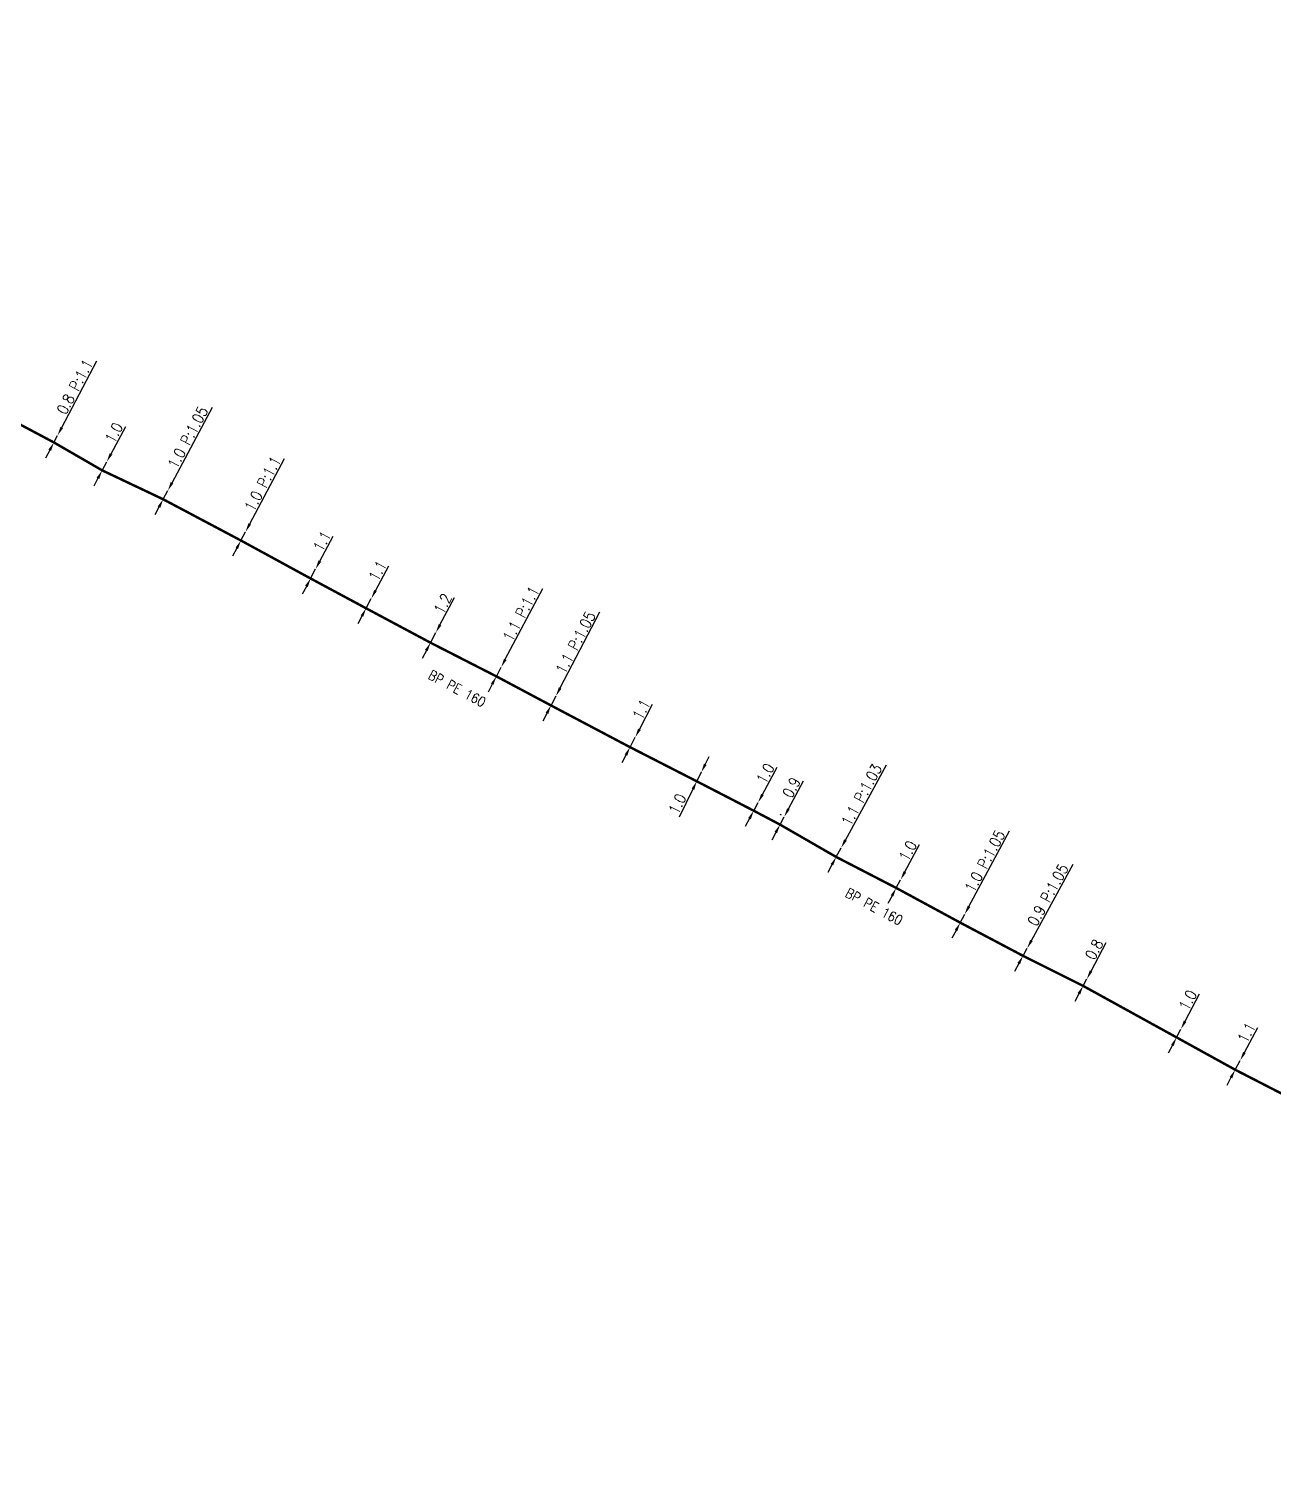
# Model space of a CAD drawing. Header units: millimetres. Extents: x 183997 to 185000, y 127999 to 129007.
# Drawn here: x 184254.8 to 184380.9, y 128102.6 to 128248 of the extents above; entities that cross this region are included whole.
import ezdxf
from ezdxf.enums import TextEntityAlignment as Align

# ---------------------------------------------------------------- set-up
doc = ezdxf.new("R2010")
doc.units = ezdxf.units.MM
doc.header["$PDMODE"] = 34
doc.linetypes.add('L_25_PE', pattern=[2000, 1000, 1000])
doc.layers.get('DEFPOINTS').update_dxf_attribs({"linetype": 'CONTINUOUS'})
doc.layers.add('L_150', color=1, linetype='CONTINUOUS')
doc.styles.get("Standard").update_dxf_attribs({"font": 'romans.shx', "width": 0.85})
doc.dimstyles.get("Standard").update_dxf_attribs({"dimtxt": 1.5, "dimasz": 1.2, "dimexe": 0.625, "dimexo": 0.625, "dimgap": 0.25, "dimtad": 1, "dimdec": 1, "dimzin": 0, "dimdsep": 46, "dimtxsty": 'Standard', "dimcen": -0.5, "dimadec": 0, "dimazin": 0, "dimtfac": 1, "dimtdec": 1, "dimtmove": 0, "dimatfit": 3, "dimfxl": 0, "dimtolj": 1, "dimtzin": 0, "dimarcsym": 0})

# ---------------------------------------------------------------- blocks, each defined once
blk = doc.blocks.new('*D145')
at = {"layer": 'DEFPOINTS', "color": 0, "linetype": 'Continuous', "transparency": 16777216}
for p in [(184362.03, 128151.65), (184362.03, 128151.65), (184361.65, 128150.95)]:
    blk.add_point(p, dxfattribs=at)
at = {"layer": 'L_150', "color": 0, "linetype": 'Continuous', "lineweight": -2, "transparency": 16777216}
for p, q in [((184362.45, 128152.45), (184363.99, 128155.34)), ((184361.65, 128150.95), (184362.03, 128151.65)), ((184361.23, 128150.15), (184360.8, 128149.36))]:
    blk.add_line(p, q, dxfattribs=at)
at = {"layer": 'L_150', "color": 0, "linetype": 'Continuous', "transparency": 16777216}
for points in [[(184362.32, 128152.52), (184362.58, 128152.38), (184362.03, 128151.65)], [(184361.09, 128150.23), (184361.36, 128150.08), (184361.65, 128150.95)]]:
    blk.add_solid(points, dxfattribs=at)
at = {"layer": 'L_150', "color": 0, "linetype": 'Continuous', "transparency": 16777216, "insert": (184362.77, 128154.64), "char_height": 1.125, "attachment_point": 5, "rotation": 61.914}
blk.add_mtext('\\A1;0.8', dxfattribs=at)
blk = doc.blocks.new('*D1281')
at = {"layer": 'DEFPOINTS', "color": 0, "linetype": 'Continuous', "transparency": 16777216}
for p in [(184377.06, 128142.45), (184377.57, 128143.4), (184377.57, 128143.4)]:
    blk.add_point(p, dxfattribs=at)
at = {"layer": 'L_150', "color": 0, "linetype": 'Continuous', "lineweight": -2, "transparency": 16777216}
for p, q in [((184377.99, 128144.19), (184379.34, 128146.72)), ((184377.06, 128142.45), (184377.57, 128143.4)), ((184376.63, 128141.65), (184376.21, 128140.86))]:
    blk.add_line(p, q, dxfattribs=at)
at = {"layer": 'L_150', "color": 0, "linetype": 'Continuous', "transparency": 16777216}
for points in [[(184377.86, 128144.26), (184378.12, 128144.12), (184377.57, 128143.4)], [(184376.5, 128141.72), (184376.76, 128141.58), (184377.06, 128142.45)]]:
    blk.add_solid(points, dxfattribs=at)
at = {"layer": 'L_150', "color": 0, "linetype": 'Continuous', "transparency": 16777216, "insert": (184378.21, 128146.21), "char_height": 1.125, "attachment_point": 5, "rotation": 61.9058}
blk.add_mtext('\\A1;1.1', dxfattribs=at)
blk = doc.blocks.new('*D1285')
at = {"layer": 'DEFPOINTS', "color": 0, "linetype": 'Continuous', "transparency": 16777216}
for p in [(184343.16, 128161.71), (184343.16, 128161.71), (184342.71, 128160.88)]:
    blk.add_point(p, dxfattribs=at)
at = {"layer": 'L_150', "color": 0, "linetype": 'Continuous', "lineweight": -2, "transparency": 16777216}
for p, q in [((184343.59, 128162.51), (184345.07, 128165.27)), ((184342.71, 128160.88), (184343.16, 128161.71)), ((184342.29, 128160.08), (184341.86, 128159.29))]:
    blk.add_line(p, q, dxfattribs=at)
at = {"layer": 'L_150', "color": 0, "linetype": 'Continuous', "transparency": 16777216}
for points in [[(184343.46, 128162.58), (184343.72, 128162.43), (184343.16, 128161.71)], [(184342.16, 128160.15), (184342.42, 128160.01), (184342.71, 128160.88)]]:
    blk.add_solid(points, dxfattribs=at)
at = {"layer": 'L_150', "color": 0, "linetype": 'Continuous', "transparency": 16777216, "insert": (184343.88, 128164.64), "char_height": 1.125, "attachment_point": 5, "rotation": 61.7896}
blk.add_mtext('\\A1;1.0', dxfattribs=at)
blk = doc.blocks.new('*D1286')
at = {"layer": 'DEFPOINTS', "color": 0, "linetype": 'Continuous', "transparency": 16777216}
for p in [(184371.12, 128145.73), (184371.56, 128146.57), (184371.56, 128146.57)]:
    blk.add_point(p, dxfattribs=at)
at = {"layer": 'L_150', "color": 0, "linetype": 'Continuous', "lineweight": -2, "transparency": 16777216}
for p, q in [((184371.98, 128147.36), (184373.45, 128150.14)), ((184371.12, 128145.73), (184371.56, 128146.57)), ((184370.7, 128144.93), (184370.28, 128144.13))]:
    blk.add_line(p, q, dxfattribs=at)
at = {"layer": 'L_150', "color": 0, "linetype": 'Continuous', "transparency": 16777216}
for points in [[(184371.85, 128147.43), (184372.11, 128147.29), (184371.56, 128146.57)], [(184370.57, 128145), (184370.83, 128144.86), (184371.12, 128145.73)]]:
    blk.add_solid(points, dxfattribs=at)
at = {"layer": 'L_150', "color": 0, "linetype": 'Continuous', "transparency": 16777216, "insert": (184372.26, 128149.5), "char_height": 1.125, "attachment_point": 5, "rotation": 62.1905}
blk.add_mtext('\\A1;1.0', dxfattribs=at)
blk = doc.blocks.new('*D1287')
at = {"layer": 'DEFPOINTS', "color": 0, "linetype": 'Continuous', "transparency": 16777216}
for p in [(184349.2, 128157.36), (184349.66, 128158.22), (184349.66, 128158.22)]:
    blk.add_point(p, dxfattribs=at)
at = {"layer": 'L_150', "color": 0, "linetype": 'Continuous', "lineweight": -2, "transparency": 16777216}
for p, q in [((184350.08, 128159.01), (184354.2, 128166.67)), ((184349.2, 128157.36), (184349.66, 128158.22)), ((184348.77, 128156.57), (184348.35, 128155.78))]:
    blk.add_line(p, q, dxfattribs=at)
at = {"layer": 'L_150', "color": 0, "linetype": 'Continuous', "transparency": 16777216}
for points in [[(184349.95, 128159.08), (184350.22, 128158.94), (184349.66, 128158.22)], [(184348.64, 128156.64), (184348.9, 128156.5), (184349.2, 128157.36)]]:
    blk.add_solid(points, dxfattribs=at)
at = {"layer": 'L_150', "color": 0, "linetype": 'Continuous', "transparency": 16777216, "insert": (184351.7, 128163.59), "char_height": 1.125, "attachment_point": 5, "rotation": 61.7235}
blk.add_mtext('\\A1;1.0 P:1.05', dxfattribs=at)
blk = doc.blocks.new('*D1288')
at = {"layer": 'DEFPOINTS', "color": 0, "linetype": 'Continuous', "transparency": 16777216}
for p in [(184337.13, 128164.95), (184337.13, 128164.95), (184336.63, 128164.02)]:
    blk.add_point(p, dxfattribs=at)
at = {"layer": 'L_150', "color": 0, "linetype": 'Continuous', "lineweight": -2, "transparency": 16777216}
for p, q in [((184337.57, 128165.74), (184341.73, 128173.37)), ((184336.63, 128164.02), (184337.13, 128164.95)), ((184336.2, 128163.23), (184335.77, 128162.44))]:
    blk.add_line(p, q, dxfattribs=at)
at = {"layer": 'L_150', "color": 0, "linetype": 'Continuous', "transparency": 16777216}
for points in [[(184337.43, 128165.81), (184337.7, 128165.66), (184337.13, 128164.95)], [(184336.07, 128163.31), (184336.33, 128163.16), (184336.63, 128164.02)]]:
    blk.add_solid(points, dxfattribs=at)
at = {"layer": 'L_150', "color": 0, "linetype": 'Continuous', "transparency": 16777216, "insert": (184339.2, 128170.31), "char_height": 1.125, "attachment_point": 5, "rotation": 61.4256}
blk.add_mtext('\\A1;1.1 P:1.03', dxfattribs=at)
blk = doc.blocks.new('*D1289')
at = {"layer": 'DEFPOINTS', "color": 0, "linetype": 'Continuous', "transparency": 16777216}
for p in [(184316.27, 128176.16), (184316.27, 128176.16), (184315.74, 128175.15)]:
    blk.add_point(p, dxfattribs=at)
at = {"layer": 'L_150', "color": 0, "linetype": 'Continuous', "lineweight": -2, "transparency": 16777216}
for p, q in [((184316.69, 128176.95), (184318.01, 128179.5)), ((184315.74, 128175.15), (184316.27, 128176.16)), ((184315.32, 128174.35), (184314.91, 128173.55))]:
    blk.add_line(p, q, dxfattribs=at)
at = {"layer": 'L_150', "color": 0, "linetype": 'Continuous', "transparency": 16777216}
for points in [[(184316.55, 128177.02), (184316.82, 128176.88), (184316.27, 128176.16)], [(184315.19, 128174.42), (184315.46, 128174.28), (184315.74, 128175.15)]]:
    blk.add_solid(points, dxfattribs=at)
at = {"layer": 'L_150', "color": 0, "linetype": 'Continuous', "transparency": 16777216, "insert": (184316.89, 128178.97), "char_height": 1.125, "attachment_point": 5, "rotation": 62.3972}
blk.add_mtext('\\A1;1.1', dxfattribs=at)
blk = doc.blocks.new('*D1290')
at = {"layer": 'DEFPOINTS', "color": 0, "linetype": 'Continuous', "transparency": 16777216}
for p in [(184328.27, 128168.71), (184328.72, 128169.55), (184328.72, 128169.55)]:
    blk.add_point(p, dxfattribs=at)
at = {"layer": 'L_150', "color": 0, "linetype": 'Continuous', "lineweight": -2, "transparency": 16777216}
for p, q in [((184329.15, 128170.34), (184330.64, 128173.11)), ((184328.27, 128168.71), (184328.72, 128169.55)), ((184327.84, 128167.91), (184327.42, 128167.12))]:
    blk.add_line(p, q, dxfattribs=at)
at = {"layer": 'L_150', "color": 0, "linetype": 'Continuous', "transparency": 16777216}
for points in [[(184329.02, 128170.42), (184329.28, 128170.27), (184328.72, 128169.55)], [(184327.71, 128167.98), (184327.98, 128167.84), (184328.27, 128168.71)]]:
    blk.add_solid(points, dxfattribs=at)
at = {"layer": 'L_150', "color": 0, "linetype": 'Continuous', "transparency": 16777216, "insert": (184329.45, 128172.48), "char_height": 1.125, "attachment_point": 5, "rotation": 61.7329}
blk.add_mtext('\\A1;1.0', dxfattribs=at)
blk = doc.blocks.new('*D1291')
at = {"layer": 'DEFPOINTS', "color": 0, "linetype": 'Continuous', "transparency": 16777216}
for p in [(184302.68, 128183.26), (184302.68, 128183.26), (184302.19, 128182.33)]:
    blk.add_point(p, dxfattribs=at)
at = {"layer": 'L_150', "color": 0, "linetype": 'Continuous', "lineweight": -2, "transparency": 16777216}
for p, q in [((184303.1, 128184.06), (184306.89, 128191.25)), ((184302.19, 128182.33), (184302.68, 128183.26)), ((184301.77, 128181.54), (184301.35, 128180.74))]:
    blk.add_line(p, q, dxfattribs=at)
at = {"layer": 'L_150', "color": 0, "linetype": 'Continuous', "transparency": 16777216}
for points in [[(184302.97, 128184.13), (184303.23, 128183.99), (184302.68, 128183.26)], [(184301.64, 128181.61), (184301.9, 128181.47), (184302.19, 128182.33)]]:
    blk.add_solid(points, dxfattribs=at)
at = {"layer": 'L_150', "color": 0, "linetype": 'Continuous', "transparency": 16777216, "insert": (184304.69, 128188.67), "char_height": 1.125, "attachment_point": 5, "rotation": 62.1733}
blk.add_mtext('\\A1;1.1 P:1.1', dxfattribs=at)
blk = doc.blocks.new('*D1292')
at = {"layer": 'DEFPOINTS', "color": 0, "linetype": 'Continuous', "transparency": 16777216}
for p in [(184330.94, 128167.3), (184331.36, 128168.09), (184331.48, 128168.02)]:
    blk.add_point(p, dxfattribs=at)
at = {"layer": 'L_150', "color": 0, "linetype": 'Continuous', "lineweight": -2, "transparency": 16777216}
for p, q in [((184331.78, 128168.89), (184333.31, 128171.74)), ((184330.94, 128167.3), (184331.36, 128168.09)), ((184331.07, 128168.25), (184330.95, 128168.32)), ((184330.51, 128166.5), (184330.09, 128165.71))]:
    blk.add_line(p, q, dxfattribs=at)
at = {"layer": 'L_150', "color": 0, "linetype": 'Continuous', "transparency": 16777216}
for points in [[(184331.65, 128168.96), (184331.92, 128168.82), (184331.36, 128168.09)], [(184330.38, 128166.58), (184330.64, 128166.43), (184330.94, 128167.3)]]:
    blk.add_solid(points, dxfattribs=at)
at = {"layer": 'L_150', "color": 0, "linetype": 'Continuous', "transparency": 16777216, "insert": (184332.1, 128171.06), "char_height": 1.125, "attachment_point": 5, "rotation": 61.8925}
blk.add_mtext('\\A1;0.9', dxfattribs=at)
blk = doc.blocks.new('*D1293')
at = {"layer": 'DEFPOINTS', "color": 0, "linetype": 'Continuous', "transparency": 16777216}
for p in [(184322.5, 128171.69), (184322.96, 128172.61), (184322.96, 128172.61)]:
    blk.add_point(p, dxfattribs=at)
at = {"layer": 'L_150', "color": 0, "linetype": 'Continuous', "lineweight": -2, "transparency": 16777216}
for p, q in [((184323.36, 128173.41), (184323.76, 128174.22)), ((184322.96, 128172.61), (184322.5, 128171.69)), ((184322.1, 128170.88), (184320.7, 128168.07))]:
    blk.add_line(p, q, dxfattribs=at)
at = {"layer": 'L_150', "color": 0, "linetype": 'Continuous', "transparency": 16777216}
for points in [[(184323.23, 128173.48), (184323.5, 128173.35), (184322.96, 128172.61)], [(184321.97, 128170.95), (184322.24, 128170.81), (184322.5, 128171.69)]]:
    blk.add_solid(points, dxfattribs=at)
at = {"layer": 'L_150', "color": 0, "linetype": 'Continuous', "transparency": 16777216, "insert": (184320.53, 128169.4), "char_height": 1.125, "attachment_point": 5, "rotation": 63.5584}
blk.add_mtext('\\A1;1.0', dxfattribs=at)
blk = doc.blocks.new('*D1295')
at = {"layer": 'DEFPOINTS', "color": 0, "linetype": 'Continuous', "transparency": 16777216}
for p in [(184308.24, 128180.35), (184308.24, 128180.35), (184307.73, 128179.38)]:
    blk.add_point(p, dxfattribs=at)
at = {"layer": 'L_150', "color": 0, "linetype": 'Continuous', "lineweight": -2, "transparency": 16777216}
for p, q in [((184308.66, 128181.15), (184312.69, 128188.86)), ((184307.73, 128179.38), (184308.24, 128180.35)), ((184307.31, 128178.58), (184306.9, 128177.78))]:
    blk.add_line(p, q, dxfattribs=at)
at = {"layer": 'L_150', "color": 0, "linetype": 'Continuous', "transparency": 16777216}
for points in [[(184308.52, 128181.22), (184308.79, 128181.08), (184308.24, 128180.35)], [(184307.18, 128178.65), (184307.45, 128178.51), (184307.73, 128179.38)]]:
    blk.add_solid(points, dxfattribs=at)
at = {"layer": 'L_150', "color": 0, "linetype": 'Continuous', "transparency": 16777216, "insert": (184310.22, 128185.75), "char_height": 1.125, "attachment_point": 5, "rotation": 62.3846}
blk.add_mtext('\\A1;1.1 P:1.05', dxfattribs=at)
blk = doc.blocks.new('*D1296')
at = {"layer": 'DEFPOINTS', "color": 0, "linetype": 'Continuous', "transparency": 16777216}
for p in [(184355.56, 128154), (184355.98, 128154.76), (184355.98, 128154.76)]:
    blk.add_point(p, dxfattribs=at)
at = {"layer": 'L_150', "color": 0, "linetype": 'Continuous', "lineweight": -2, "transparency": 16777216}
for p, q in [((184356.41, 128155.55), (184360.65, 128163.3)), ((184355.56, 128154), (184355.98, 128154.76)), ((184355.13, 128153.21), (184354.69, 128152.42))]:
    blk.add_line(p, q, dxfattribs=at)
at = {"layer": 'L_150', "color": 0, "linetype": 'Continuous', "transparency": 16777216}
for points in [[(184356.28, 128155.62), (184356.54, 128155.48), (184355.98, 128154.76)], [(184354.99, 128153.28), (184355.26, 128153.14), (184355.56, 128154)]]:
    blk.add_solid(points, dxfattribs=at)
at = {"layer": 'L_150', "color": 0, "linetype": 'Continuous', "transparency": 16777216, "insert": (184358.09, 128160.18), "char_height": 1.125, "attachment_point": 5, "rotation": 61.3149}
blk.add_mtext('\\A1;0.9 P:1.05', dxfattribs=at)
blk = doc.blocks.new('*D543')
at = {"layer": 'DEFPOINTS', "color": 0, "linetype": 'Continuous', "transparency": 16777216}
for p in [(184288.99, 128189.23), (184289.52, 128190.22), (184289.52, 128190.22)]:
    blk.add_point(p, dxfattribs=at)
at = {"layer": 'L_150', "color": 0, "linetype": 'Continuous', "lineweight": -2, "transparency": 16777216}
for p, q in [((184289.94, 128191.01), (184291.29, 128193.55)), ((184288.99, 128189.23), (184289.52, 128190.22)), ((184288.57, 128188.44), (184288.14, 128187.64))]:
    blk.add_line(p, q, dxfattribs=at)
at = {"layer": 'L_150', "color": 0, "linetype": 'Continuous', "transparency": 16777216}
for points in [[(184289.81, 128191.08), (184290.07, 128190.94), (184289.52, 128190.22)], [(184288.44, 128188.51), (184288.7, 128188.37), (184288.99, 128189.23)]]:
    blk.add_solid(points, dxfattribs=at)
at = {"layer": 'L_150', "color": 0, "linetype": 'Continuous', "transparency": 16777216, "insert": (184290.16, 128193.03), "char_height": 1.125, "attachment_point": 5, "rotation": 61.972}
blk.add_mtext('\\A1;1.1', dxfattribs=at)
blk = doc.blocks.new('*D547')
at = {"layer": 'DEFPOINTS', "color": 0, "linetype": 'Continuous', "transparency": 16777216}
for p in [(184257.73, 128206.75), (184257.73, 128206.75), (184257.36, 128206.04)]:
    blk.add_point(p, dxfattribs=at)
at = {"layer": 'L_150', "color": 0, "linetype": 'Continuous', "lineweight": -2, "transparency": 16777216}
for p, q in [((184258.15, 128207.55), (184261.72, 128214.31)), ((184257.36, 128206.04), (184257.73, 128206.75)), ((184256.94, 128205.25), (184256.52, 128204.45))]:
    blk.add_line(p, q, dxfattribs=at)
at = {"layer": 'L_150', "color": 0, "linetype": 'Continuous', "transparency": 16777216}
for points in [[(184258.02, 128207.62), (184258.28, 128207.48), (184257.73, 128206.75)], [(184256.8, 128205.32), (184257.07, 128205.18), (184257.36, 128206.04)]]:
    blk.add_solid(points, dxfattribs=at)
at = {"layer": 'L_150', "color": 0, "linetype": 'Continuous', "transparency": 16777216, "insert": (184259.48, 128211.68), "char_height": 1.125, "attachment_point": 5, "rotation": 62.175}
blk.add_mtext('\\A1;0.8 P:1.1', dxfattribs=at)
blk = doc.blocks.new('*D548')
at = {"layer": 'DEFPOINTS', "color": 0, "linetype": 'Continuous', "transparency": 16777216}
for p in [(184268.9, 128201.16), (184268.9, 128201.16), (184268.43, 128200.28)]:
    blk.add_point(p, dxfattribs=at)
at = {"layer": 'L_150', "color": 0, "linetype": 'Continuous', "lineweight": -2, "transparency": 16777216}
for p, q in [((184269.33, 128201.95), (184273.43, 128209.62)), ((184268.43, 128200.28), (184268.9, 128201.16)), ((184268, 128199.49), (184267.58, 128198.69))]:
    blk.add_line(p, q, dxfattribs=at)
at = {"layer": 'L_150', "color": 0, "linetype": 'Continuous', "transparency": 16777216}
for points in [[(184269.19, 128202.03), (184269.46, 128201.88), (184268.9, 128201.16)], [(184267.87, 128199.56), (184268.14, 128199.41), (184268.43, 128200.28)]]:
    blk.add_solid(points, dxfattribs=at)
at = {"layer": 'L_150', "color": 0, "linetype": 'Continuous', "transparency": 16777216, "insert": (184270.93, 128206.54), "char_height": 1.125, "attachment_point": 5, "rotation": 61.85}
blk.add_mtext('\\A1;1.0 P:1.05', dxfattribs=at)
blk = doc.blocks.new('*D549')
at = {"layer": 'DEFPOINTS', "color": 0, "linetype": 'Continuous', "transparency": 16777216}
for p in [(184276.78, 128196.98), (184276.78, 128196.98), (184276.31, 128196.1)]:
    blk.add_point(p, dxfattribs=at)
at = {"layer": 'L_150', "color": 0, "linetype": 'Continuous', "lineweight": -2, "transparency": 16777216}
for p, q in [((184277.2, 128197.78), (184280.72, 128204.42)), ((184276.31, 128196.1), (184276.78, 128196.98)), ((184275.89, 128195.31), (184275.47, 128194.51))]:
    blk.add_line(p, q, dxfattribs=at)
at = {"layer": 'L_150', "color": 0, "linetype": 'Continuous', "transparency": 16777216}
for points in [[(184277.07, 128197.85), (184277.33, 128197.71), (184276.78, 128196.98)], [(184275.76, 128195.38), (184276.02, 128195.24), (184276.31, 128196.1)]]:
    blk.add_solid(points, dxfattribs=at)
at = {"layer": 'L_150', "color": 0, "linetype": 'Continuous', "transparency": 16777216, "insert": (184278.51, 128201.85), "char_height": 1.125, "attachment_point": 5, "rotation": 62.0708}
blk.add_mtext('\\A1;1.0 P:1.1', dxfattribs=at)
blk = doc.blocks.new('*D550')
at = {"layer": 'DEFPOINTS', "color": 0, "linetype": 'Continuous', "transparency": 16777216}
for p in [(184262.72, 128204.09), (184262.72, 128204.09), (184262.25, 128203.21)]:
    blk.add_point(p, dxfattribs=at)
at = {"layer": 'L_150', "color": 0, "linetype": 'Continuous', "lineweight": -2, "transparency": 16777216}
for p, q in [((184263.15, 128204.88), (184264.63, 128207.65)), ((184262.25, 128203.21), (184262.72, 128204.09)), ((184261.82, 128202.41), (184261.4, 128201.62))]:
    blk.add_line(p, q, dxfattribs=at)
at = {"layer": 'L_150', "color": 0, "linetype": 'Continuous', "transparency": 16777216}
for points in [[(184263.01, 128204.95), (184263.28, 128204.81), (184262.72, 128204.09)], [(184261.69, 128202.48), (184261.96, 128202.34), (184262.25, 128203.21)]]:
    blk.add_solid(points, dxfattribs=at)
at = {"layer": 'L_150', "color": 0, "linetype": 'Continuous', "transparency": 16777216, "insert": (184263.44, 128207.02), "char_height": 1.125, "attachment_point": 5, "rotation": 61.85}
blk.add_mtext('\\A1;1.0', dxfattribs=at)
blk = doc.blocks.new('*D551')
at = {"layer": 'DEFPOINTS', "color": 0, "linetype": 'Continuous', "transparency": 16777216}
for p in [(184283.88, 128193.22), (184283.88, 128193.22), (184283.37, 128192.25)]:
    blk.add_point(p, dxfattribs=at)
at = {"layer": 'L_150', "color": 0, "linetype": 'Continuous', "lineweight": -2, "transparency": 16777216}
for p, q in [((184284.31, 128194.01), (184285.65, 128196.55)), ((184283.37, 128192.25), (184283.88, 128193.22)), ((184282.95, 128191.45), (184282.53, 128190.66))]:
    blk.add_line(p, q, dxfattribs=at)
at = {"layer": 'L_150', "color": 0, "linetype": 'Continuous', "transparency": 16777216}
for points in [[(184284.17, 128194.08), (184284.44, 128193.94), (184283.88, 128193.22)], [(184282.81, 128191.52), (184283.08, 128191.38), (184283.37, 128192.25)]]:
    blk.add_solid(points, dxfattribs=at)
at = {"layer": 'L_150', "color": 0, "linetype": 'Continuous', "transparency": 16777216, "insert": (184284.53, 128196.03), "char_height": 1.125, "attachment_point": 5, "rotation": 62.0684}
blk.add_mtext('\\A1;1.1', dxfattribs=at)
blk = doc.blocks.new('*D553')
at = {"layer": 'DEFPOINTS', "color": 0, "linetype": 'Continuous', "transparency": 16777216}
for p in [(184296.06, 128186.76), (184296.06, 128186.76), (184295.52, 128185.74)]:
    blk.add_point(p, dxfattribs=at)
at = {"layer": 'L_150', "color": 0, "linetype": 'Continuous', "lineweight": -2, "transparency": 16777216}
for p, q in [((184296.48, 128187.55), (184297.95, 128190.33)), ((184295.52, 128185.74), (184296.06, 128186.76)), ((184295.1, 128184.95), (184294.68, 128184.15))]:
    blk.add_line(p, q, dxfattribs=at)
at = {"layer": 'L_150', "color": 0, "linetype": 'Continuous', "transparency": 16777216}
for points in [[(184296.34, 128187.62), (184296.61, 128187.48), (184296.06, 128186.76)], [(184294.96, 128185.02), (184295.23, 128184.88), (184295.52, 128185.74)]]:
    blk.add_solid(points, dxfattribs=at)
at = {"layer": 'L_150', "color": 0, "linetype": 'Continuous', "transparency": 16777216, "insert": (184296.76, 128189.69), "char_height": 1.125, "attachment_point": 5, "rotation": 62.1123}
blk.add_mtext('\\A1;1.2', dxfattribs=at)

msp = doc.modelspace()

# ---------------------------------------------------------------- linework, layer by layer
at = {"layer": 'L_150', "linetype": 'L_25_PE', "const_width": 0.25, "flags": 128}
msp.add_lwpolyline([(184132.45, 128276.07), (184131.45, 128276.22), (184132.19, 128275.55), (184135.84, 128272.29), (184140.97, 128268.82), (184142.02, 128267.71), (184147.78, 128264.48), (184156.56, 128259.19), (184162.62, 128255.97), (184168.77, 128252.91), (184174.87, 128249.67), (184181.31, 128246.18), (184188.23, 128242.65), (184194.01, 128239.62), (184201.11, 128235.89), (184207.49, 128232.54), (184213.63, 128229.27), (184219, 128226.48), (184222.64, 128224.43), (184224.15, 128223.59), (184229.62, 128220.84), (184250.78, 128209.54), (184257.36, 128206.04), (184262.25, 128203.21), (184268.43, 128200.28), (184276.31, 128196.1), (184283.37, 128192.25), (184288.99, 128189.23), (184295.52, 128185.74), (184302.19, 128182.33), (184307.73, 128179.38), (184315.74, 128175.15), (184322.5, 128171.69), (184328.27, 128168.71), (184330.94, 128167.3), (184336.63, 128164.02), (184342.71, 128160.88), (184349.2, 128157.36), (184355.56, 128154), (184361.65, 128150.95), (184371.12, 128145.73), (184377.06, 128142.45), (184383.32, 128139.23), (184389.58, 128135.94), (184396.26, 128132.47), (184398.81, 128131.21), (184409.93, 128125), (184412.22, 128123.82), (184425.41, 128116.86), (184430.28, 128114.32), (184435.18, 128111.83), (184440.85, 128108.67), (184447.28, 128105.25), (184452.21, 128102.68)], dxfattribs=at)

# ---------------------------------------------------------------- texts
at = {"layer": 'L_150', "linetype": 'Continuous', "width": 0.85}
for rotation, p in [(331.88, (184298.21, 128181.1)), (331.568, (184340.46, 128158.99))]:
    msp.add_text('BP PE 160', height=1, rotation=rotation, dxfattribs=at).set_placement(p, align=Align.MIDDLE)

# ---------------------------------------------------------------- dimensions: what is measured, and where the dimension line sits
at = {"layer": 'L_150', "linetype": 'Continuous'}
for base, p1, p2, angle, text, override, picture, middle in [((184257.73, 128206.75), (184257.36, 128206.04), (184257.73, 128206.75), 242.175, '<> P:1.1', {"dimscale": 0.75, "dimlfac": 1, "dimlunit": 2, "dimatfit": 0}, '*D547', (184260.15, 128211.33)), ((184268.9, 128201.16), (184268.43, 128200.28), (184268.9, 128201.16), 241.85, '<> P:1.05', {"dimscale": 0.75, "dimlfac": 1, "dimlunit": 2, "dimatfit": 0}, '*D548', (184271.59, 128206.19)), ((184276.78, 128196.98), (184276.31, 128196.1), (184276.78, 128196.98), 242.0708, '<> P:1.1', {"dimscale": 0.75, "dimatfit": 0}, '*D549', (184279.17, 128201.5)), ((184302.68, 128183.26), (184302.19, 128182.33), (184302.68, 128183.26), 242.1733, '<> P:1.1', {"dimscale": 0.75}, '*D1291', (184305.35, 128188.32)), ((184308.24, 128180.35), (184307.73, 128179.38), (184308.24, 128180.35), 242.3846, '<> P:1.05', {"dimscale": 0.75}, '*D1295', (184310.88, 128185.4)), ((184337.1348, 128164.946), (184336.6326, 128164.0239), (184337.1348, 128164.946), 241.4256, '<> P:1.03', {"dimscale": 0.75}, '*D1288', (184339.8605, 128169.9505)), ((184349.66, 128158.22), (184349.2, 128157.36), (184349.66, 128158.22), 241.7235, '<> P:1.05', {"dimscale": 0.75}, '*D1287', (184352.36, 128163.24)), ((184355.98, 128154.76), (184355.56, 128154), (184355.98, 128154.76), 241.3149, '<> P:1.05', {"dimscale": 0.75}, '*D1296', (184358.74, 128159.82))]:
    dim = msp.add_linear_dim(base=base, p1=p1, p2=p2, angle=angle, text=text, dimstyle='Standard', override=override, dxfattribs=at)
    dim.commit()
    dim.dimension.update_dxf_attribs({"geometry": picture, "text_midpoint": middle, "dimtype": 160})
for base, p1, p2, angle, override, picture, middle in [((184262.72, 128204.09), (184262.25, 128203.21), (184262.72, 128204.09), 241.85, {"dimscale": 0.75, "dimatfit": 0}, '*D550', (184264.1, 128206.66)), ((184283.88, 128193.22), (184283.37, 128192.25), (184283.88, 128193.22), 242.0684, {"dimscale": 0.75, "dimlfac": 1, "dimlunit": 2, "dimatfit": 0}, '*D551', (184285.19, 128195.68)), ((184289.52, 128190.22), (184288.99, 128189.23), (184289.52, 128190.22), 241.972, {"dimscale": 0.75, "dimatfit": 0}, '*D543', (184290.83, 128192.68)), ((184296.0564, 128186.7583), (184295.5185, 128185.7419), (184296.0564, 128186.7583), 242.1123, {"dimscale": 0.75, "dimlfac": 1, "dimlunit": 2, "dimatfit": 0}, '*D553', (184297.4227, 128189.3401)), ((184316.27, 128176.16), (184315.74, 128175.15), (184316.27, 128176.16), 242.3972, {"dimscale": 0.75}, '*D1289', (184317.56, 128178.62)), ((184322.96, 128172.61), (184322.5, 128171.69), (184322.96, 128172.61), 243.5584, {"dimscale": 0.75}, '*D1293', (184321.2, 128169.07)), ((184328.72, 128169.55), (184328.27, 128168.71), (184328.72, 128169.55), 241.7329, {"dimscale": 0.75}, '*D1290', (184330.11, 128172.12)), ((184331.36, 128168.09), (184330.94, 128167.3), (184331.48, 128168.02), 241.8925, {"dimscale": 0.75}, '*D1292', (184332.76, 128170.71)), ((184343.163, 128161.7123), (184342.7139, 128160.8751), (184343.163, 128161.7123), 241.7896, {"dimscale": 0.75}, '*D1285', (184344.5438, 128164.2863)), ((184362.03, 128151.65), (184361.65, 128150.95), (184362.03, 128151.65), 241.914, {"dimscale": 0.75}, '*D145', (184363.43, 128154.29)), ((184371.56, 128146.57), (184371.12, 128145.73), (184371.56, 128146.57), 242.1905, {"dimscale": 0.75}, '*D1286', (184372.92, 128149.15)), ((184377.57, 128143.4), (184377.06, 128142.45), (184377.57, 128143.4), 241.9058, {"dimscale": 0.75}, '*D1281', (184378.88, 128145.86))]:
    dim = msp.add_linear_dim(base=base, p1=p1, p2=p2, angle=angle, dimstyle='Standard', override=override, dxfattribs=at)
    dim.commit()
    dim.dimension.update_dxf_attribs({"geometry": picture, "text_midpoint": middle, "dimtype": 160})

doc.saveas('drawing.dxf')
